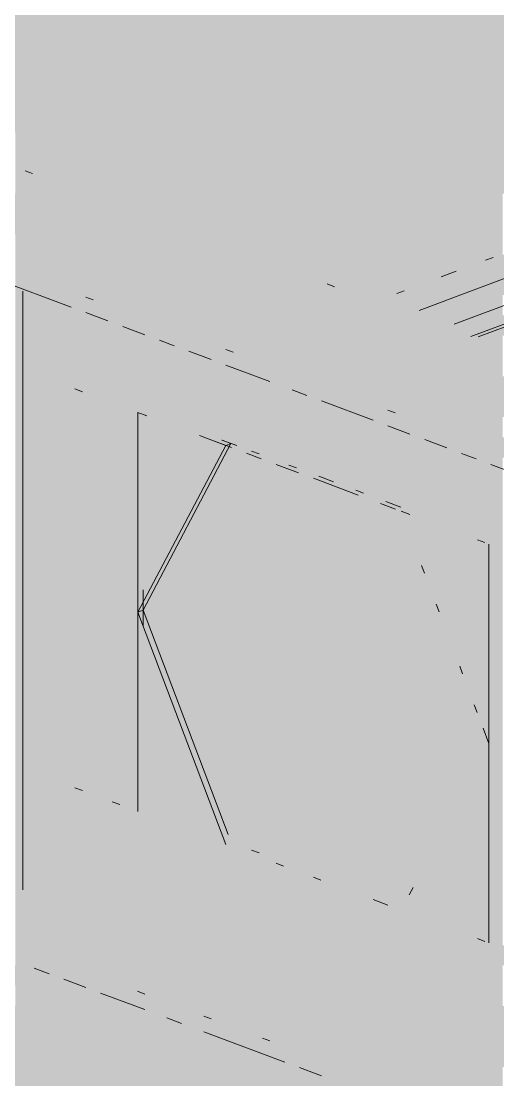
# Paper-space layout '03 3D Building and Roof' of a CAD drawing. Header units: millimetres. Extents: x 5 to 415, y 5 to 292.
# Drawn here: x 113.71 to 117.73, y 77.43 to 86.37 of the extents above; entities that cross this region are included whole.
import ezdxf

# ---------------------------------------------------------------- set-up
doc = ezdxf.new("R2010")
doc.units = ezdxf.units.MM
doc.layers.add('EXISTING', color=7, linetype='Continuous')
doc.layers.add('IMAGES', color=7, linetype='Continuous')

# ---------------------------------------------------------------- blocks, each defined once
blk = doc.blocks.new('SHEET_03')
at = {"layer": 'EXISTING', "color": 250, "lineweight": 9}
for p, q in [((117.0662, 83.9288), (124.6266, 86.761)), ((124.9242, 86.6441), (117.3638, 83.8119)), ((117.5035, 83.7074), (125.1264, 86.5629)), ((117.566, 83.7053), (125.0014, 86.4907)), ((113.8039, 85.0837), (113.7417, 85.107)), ((117.6285, 84.3522), (117.691, 84.3756)), ((117.2536, 84.2118), (117.3786, 84.2586)), ((114.1296, 83.9565), (113.4457, 84.2128)), ((113.7217, 84.0901), (113.7217, 83.4306)), ((116.3532, 84.1287), (116.291, 84.152)), ((116.8787, 84.0713), (116.9412, 84.0947)), ((114.254, 84.0411), (114.3161, 84.0178)), ((114.4405, 83.8401), (114.254, 83.91)), ((114.7514, 83.7236), (114.5649, 83.7935)), ((115.0001, 83.6305), (114.8757, 83.677)), ((115.311, 83.514), (115.1245, 83.5839)), ((115.4353, 83.5985), (115.4975, 83.5752)), ((115.8084, 83.3277), (115.4353, 83.4674)), ((113.7217, 83.4306), (113.7217, 80.0639)), ((114.1621, 83.2657), (114.225, 83.2421)), ((116.1193, 83.2112), (115.9949, 83.2578)), ((116.6789, 83.0016), (116.2437, 83.1646)), ((114.6938, 79.6997), (114.6938, 83.0665)), ((114.6938, 83.0665), (114.6938, 81.3831)), ((114.7679, 83.0387), (114.6938, 83.0665)), ((116.8033, 83.0861), (116.8654, 83.0628)), ((116.9898, 82.8851), (116.8033, 82.955)), ((115.4345, 82.789), (115.2123, 82.8723)), ((115.2944, 82.8415), (115.4832, 82.7708)), ((115.5276, 82.7874), (115.4018, 82.8346)), ((115.4049, 82.8334), (115.4789, 82.8057)), ((117.3007, 82.7686), (117.1141, 82.8385)), ((114.6938, 81.3831), (115.4345, 82.789)), ((115.4789, 82.8057), (114.7383, 81.3998)), ((115.4789, 82.8057), (115.4345, 82.789)), ((115.7163, 82.7167), (115.6534, 82.7403)), ((115.609, 82.7237), (115.7348, 82.6765)), ((117.5494, 82.6755), (117.425, 82.7221)), ((115.8606, 82.6294), (116.0493, 82.5587)), ((116.0309, 82.5989), (115.968, 82.6225)), ((117.8603, 82.559), (117.6737, 82.6289)), ((116.1752, 82.5116), (116.5526, 82.3702)), ((116.3454, 82.4811), (116.2196, 82.5282)), ((116.597, 82.3868), (116.5341, 82.4104)), ((116.7413, 82.2995), (116.8672, 82.2523)), ((116.9116, 82.269), (116.7858, 82.3161)), ((116.9899, 82.2064), (116.9158, 82.2341)), ((117.5591, 81.9931), (117.6221, 81.9696)), ((117.6565, 81.9567), (117.6565, 78.5899)), ((117.6565, 80.2733), (117.6565, 81.9567)), ((117.0886, 81.7766), (117.1133, 81.7112)), ((114.7383, 81.5715), (114.7383, 81.2967)), ((114.7383, 81.3998), (114.7383, 81.54)), ((114.6938, 81.3831), (114.7383, 81.3998)), ((114.7383, 81.2595), (114.7383, 81.3998)), ((114.7383, 81.3998), (115.4543, 79.5043)), ((117.2121, 81.4498), (117.2368, 81.3844)), ((114.6938, 81.3831), (114.6938, 79.6997)), ((115.4345, 79.4223), (114.6938, 81.3831)), ((117.4096, 80.9269), (117.4343, 80.8615)), ((117.533, 80.6001), (117.5577, 80.5347)), ((117.6071, 80.404), (117.6565, 80.2733)), ((117.6565, 78.5899), (117.6565, 80.2733)), ((113.7217, 80.0639), (113.7217, 79.0381)), ((114.225, 79.8754), (114.1621, 79.8989)), ((114.5395, 79.7575), (114.4766, 79.7811)), ((115.6534, 79.3736), (115.7163, 79.35)), ((115.9235, 79.2391), (115.8606, 79.2626)), ((116.2381, 79.1213), (116.1752, 79.1448)), ((117.0168, 79.0591), (116.9831, 78.9952)), ((116.8042, 78.9092), (116.6784, 78.9563)), ((117.6221, 78.6028), (117.5591, 78.6264)), ((113.9431, 78.3305), (113.8187, 78.3771)), ((114.254, 78.214), (114.0674, 78.2839)), ((114.6892, 78.1821), (114.7514, 78.1588)), ((114.7514, 78.0277), (114.3783, 78.1674)), ((115.0623, 77.9112), (114.9379, 77.9578)), ((115.2488, 77.9724), (115.311, 77.9491)), ((115.9328, 77.5851), (115.2488, 77.8413)), ((115.7462, 77.7861), (115.8084, 77.7628)), ((116.2437, 77.4687), (116.0571, 77.5385))]:
    blk.add_line(p, q, dxfattribs=at)
at = {"layer": 'IMAGES', "color": 7}
for points in [[(110.9178, 86.2857), (122.0564, 86.2857), (110.9178, 86.4571), (122.0564, 86.4571)], [(111.6032, 86.1143), (121.5423, 86.1143), (111.6032, 86.2857), (121.5423, 86.2857)], [(111.9459, 85.9429), (121.1995, 85.9429), (111.9459, 86.1143), (121.1995, 86.1143)], [(112.6314, 85.7714), (120.6855, 85.7714), (112.6314, 85.9429), (120.6855, 85.9429)], [(113.1455, 85.6), (120.1714, 85.6), (113.1455, 85.7714), (120.1714, 85.7714)], [(113.4882, 85.4286), (119.8286, 85.4286), (113.4882, 85.6), (119.8286, 85.6)], [(113.6596, 85.2571), (113.8309, 85.2571), (113.6596, 85.4286), (113.8309, 85.4286)], [(113.8309, 85.2571), (114.0023, 85.2571), (113.8309, 85.4286), (114.0023, 85.4286)], [(114.0023, 85.2571), (119.1432, 85.2571), (114.0023, 85.4286), (119.1432, 85.4286)], [(113.6596, 85.0857), (113.8309, 85.0857), (113.6596, 85.2571), (113.8309, 85.2571)], [(113.8309, 85.0857), (114.0023, 85.0857), (113.8309, 85.2571), (114.0023, 85.2571)], [(114.0023, 85.0857), (118.9718, 85.0857), (114.0023, 85.2571), (118.9718, 85.2571)], [(113.6596, 84.9143), (113.8309, 84.9143), (113.6596, 85.0857), (113.8309, 85.0857)], [(113.8309, 84.9143), (114.0023, 84.9143), (113.8309, 85.0857), (114.0023, 85.0857)], [(114.0023, 84.9143), (114.1737, 84.9143), (114.0023, 85.0857), (114.1737, 85.0857)], [(114.1737, 84.9143), (114.345, 84.9143), (114.1737, 85.0857), (114.345, 85.0857)], [(114.345, 84.9143), (114.6877, 84.9143), (114.345, 85.0857), (114.6877, 85.0857)], [(114.6877, 84.9143), (114.8591, 84.9143), (114.6877, 85.0857), (114.8591, 85.0857)], [(114.8591, 84.9143), (118.4577, 84.9143), (114.8591, 85.0857), (118.4577, 85.0857)], [(112.9741, 84.7429), (113.8309, 84.7429), (112.9741, 84.9143), (113.8309, 84.9143)], [(113.8309, 84.7429), (114.0023, 84.7429), (113.8309, 84.9143), (114.0023, 84.9143)], [(114.0023, 84.7429), (114.345, 84.7429), (114.0023, 84.9143), (114.345, 84.9143)], [(114.345, 84.7429), (114.5164, 84.7429), (114.345, 84.9143), (114.5164, 84.9143)], [(114.5164, 84.7429), (114.8591, 84.7429), (114.5164, 84.9143), (114.8591, 84.9143)], [(114.8591, 84.7429), (115.0305, 84.7429), (114.8591, 84.9143), (115.0305, 84.9143)], [(115.0305, 84.7429), (115.2018, 84.7429), (115.0305, 84.9143), (115.2018, 84.9143)], [(115.2018, 84.7429), (115.3732, 84.7429), (115.2018, 84.9143), (115.3732, 84.9143)], [(115.3732, 84.7429), (117.7723, 84.7429), (115.3732, 84.9143), (117.7723, 84.9143)], [(113.1455, 84.5714), (114.345, 84.5714), (113.1455, 84.7429), (114.345, 84.7429)], [(114.345, 84.5714), (114.5164, 84.5714), (114.345, 84.7429), (114.5164, 84.7429)], [(114.5164, 84.5714), (114.8591, 84.5714), (114.5164, 84.7429), (114.8591, 84.7429)], [(114.8591, 84.5714), (115.3732, 84.5714), (114.8591, 84.7429), (115.3732, 84.7429)], [(115.3732, 84.5714), (115.5446, 84.5714), (115.3732, 84.7429), (115.5446, 84.7429)], [(115.5446, 84.5714), (115.7159, 84.5714), (115.5446, 84.7429), (115.7159, 84.7429)], [(115.7159, 84.5714), (117.4296, 84.5714), (115.7159, 84.7429), (117.4296, 84.7429)], [(117.4296, 84.5714), (117.7723, 84.5714), (117.4296, 84.7429), (117.7723, 84.7429)], [(113.6596, 84.4), (114.6877, 84.4), (113.6596, 84.5714), (114.6877, 84.5714)], [(114.6877, 84.4), (114.8591, 84.4), (114.6877, 84.5714), (114.8591, 84.5714)], [(114.8591, 84.4), (115.0305, 84.4), (114.8591, 84.5714), (115.0305, 84.5714)], [(115.0305, 84.4), (115.2018, 84.4), (115.0305, 84.5714), (115.2018, 84.5714)], [(115.2018, 84.4), (115.3732, 84.4), (115.2018, 84.5714), (115.3732, 84.5714)], [(115.3732, 84.4), (115.7159, 84.4), (115.3732, 84.5714), (115.7159, 84.5714)], [(115.7159, 84.4), (116.0586, 84.4), (115.7159, 84.5714), (116.0586, 84.5714)], [(116.0586, 84.4), (116.9155, 84.4), (116.0586, 84.5714), (116.9155, 84.5714)], [(116.9155, 84.4), (117.2582, 84.4), (116.9155, 84.5714), (117.2582, 84.5714)], [(117.2582, 84.4), (117.4296, 84.4), (117.2582, 84.5714), (117.4296, 84.5714)], [(117.4296, 84.4), (117.7723, 84.4), (117.4296, 84.5714), (117.7723, 84.5714)], [(113.6596, 84.2286), (113.8309, 84.2286), (113.6596, 84.4), (113.8309, 84.4)], [(113.8309, 84.2286), (114.0023, 84.2286), (113.8309, 84.4), (114.0023, 84.4)], [(114.0023, 84.2286), (114.1737, 84.2286), (114.0023, 84.4), (114.1737, 84.4)], [(114.1737, 84.2286), (114.345, 84.2286), (114.1737, 84.4), (114.345, 84.4)], [(114.345, 84.2286), (115.2018, 84.2286), (114.345, 84.4), (115.2018, 84.4)], [(115.2018, 84.2286), (115.3732, 84.2286), (115.2018, 84.4), (115.3732, 84.4)], [(115.3732, 84.2286), (115.7159, 84.2286), (115.3732, 84.4), (115.7159, 84.4)], [(115.7159, 84.2286), (116.0586, 84.2286), (115.7159, 84.4), (116.0586, 84.4)], [(116.0586, 84.2286), (116.23, 84.2286), (116.0586, 84.4), (116.23, 84.4)], [(116.23, 84.2286), (116.4014, 84.2286), (116.23, 84.4), (116.4014, 84.4)], [(116.4014, 84.2286), (116.5727, 84.2286), (116.4014, 84.4), (116.5727, 84.4)], [(116.5727, 84.2286), (116.7441, 84.2286), (116.5727, 84.4), (116.7441, 84.4)], [(116.7441, 84.2286), (117.0868, 84.2286), (116.7441, 84.4), (117.0868, 84.4)], [(117.0868, 84.2286), (117.2582, 84.2286), (117.0868, 84.4), (117.2582, 84.4)], [(117.2582, 84.0571), (117.4296, 84.0571), (117.2582, 84.4), (117.4296, 84.4)], [(117.4296, 84.2286), (117.6009, 84.2286), (117.4296, 84.4), (117.6009, 84.4)], [(117.6009, 84.2286), (118.115, 84.2286), (117.6009, 84.4), (118.115, 84.4)], [(113.6596, 84.0571), (113.8309, 84.0571), (113.6596, 84.2286), (113.8309, 84.2286)], [(113.8309, 84.0571), (114.0023, 84.0571), (113.8309, 84.2286), (114.0023, 84.2286)], [(114.0023, 84.0571), (114.5164, 84.0571), (114.0023, 84.2286), (114.5164, 84.2286)], [(114.5164, 84.0571), (114.6877, 84.0571), (114.5164, 84.2286), (114.6877, 84.2286)], [(114.6877, 84.0571), (115.7159, 84.0571), (114.6877, 84.2286), (115.7159, 84.2286)], [(115.7159, 84.0571), (116.0586, 84.0571), (115.7159, 84.2286), (116.0586, 84.2286)], [(116.0586, 84.0571), (116.23, 84.0571), (116.0586, 84.2286), (116.23, 84.2286)], [(116.23, 84.0571), (116.5727, 84.0571), (116.23, 84.2286), (116.5727, 84.2286)], [(116.5727, 84.0571), (116.7441, 84.0571), (116.5727, 84.2286), (116.7441, 84.2286)], [(116.7441, 83.8857), (116.9155, 83.8857), (116.7441, 84.2286), (116.9155, 84.2286)], [(116.9155, 84.0571), (117.0868, 84.0571), (116.9155, 84.2286), (117.0868, 84.2286)], [(117.0868, 84.0571), (117.2582, 84.0571), (117.0868, 84.2286), (117.2582, 84.2286)], [(117.4296, 84.0571), (117.6009, 84.0571), (117.4296, 84.2286), (117.6009, 84.2286)], [(117.6009, 84.0571), (117.9436, 84.0571), (117.6009, 84.2286), (117.9436, 84.2286)], [(113.6596, 83.8857), (114.1737, 83.8857), (113.6596, 84.0571), (114.1737, 84.0571)], [(114.1737, 83.8857), (114.345, 83.8857), (114.1737, 84.0571), (114.345, 84.0571)], [(114.345, 83.8857), (114.5164, 83.8857), (114.345, 84.0571), (114.5164, 84.0571)], [(114.5164, 83.8857), (114.6877, 83.8857), (114.5164, 84.0571), (114.6877, 84.0571)], [(114.6877, 83.8857), (114.8591, 83.8857), (114.6877, 84.0571), (114.8591, 84.0571)], [(114.8591, 83.8857), (116.7441, 83.8857), (114.8591, 84.0571), (116.7441, 84.0571)], [(116.9155, 83.8857), (117.0868, 83.8857), (116.9155, 84.0571), (117.0868, 84.0571)], [(117.0868, 83.8857), (117.2582, 83.8857), (117.0868, 84.0571), (117.2582, 84.0571)], [(117.2582, 83.8857), (117.4296, 83.8857), (117.2582, 84.0571), (117.4296, 84.0571)], [(117.4296, 83.8857), (117.7723, 83.8857), (117.4296, 84.0571), (117.7723, 84.0571)], [(113.6596, 79.0857), (113.8309, 79.0857), (113.6596, 83.8857), (113.8309, 83.8857)], [(113.8309, 83.7143), (114.0023, 83.7143), (113.8309, 83.8857), (114.0023, 83.8857)], [(114.0023, 83.7143), (114.345, 83.7143), (114.0023, 83.8857), (114.345, 83.8857)], [(114.345, 83.7143), (114.6877, 83.7143), (114.345, 83.8857), (114.6877, 83.8857)], [(114.6877, 83.7143), (115.0305, 83.7143), (114.6877, 83.8857), (115.0305, 83.8857)], [(115.0305, 83.7143), (115.2018, 83.7143), (115.0305, 83.8857), (115.2018, 83.8857)], [(115.2018, 83.7143), (115.3732, 83.7143), (115.2018, 83.8857), (115.3732, 83.8857)], [(115.3732, 83.7143), (115.5446, 83.7143), (115.3732, 83.8857), (115.5446, 83.8857)], [(115.5446, 83.7143), (116.7441, 83.7143), (115.5446, 83.8857), (116.7441, 83.8857)], [(116.7441, 83.7143), (116.9155, 83.7143), (116.7441, 83.8857), (116.9155, 83.8857)], [(116.9155, 83.7143), (117.0868, 83.7143), (116.9155, 83.8857), (117.0868, 83.8857)], [(117.0868, 83.7143), (117.4296, 83.7143), (117.0868, 83.8857), (117.4296, 83.8857)], [(117.4296, 83.7143), (117.6009, 83.7143), (117.4296, 83.8857), (117.6009, 83.8857)], [(117.6009, 83.7143), (118.115, 83.7143), (117.6009, 83.8857), (118.115, 83.8857)], [(113.8309, 83.5429), (114.5164, 83.5429), (113.8309, 83.7143), (114.5164, 83.7143)], [(114.5164, 83.5429), (114.6877, 83.5429), (114.5164, 83.7143), (114.6877, 83.7143)], [(114.6877, 83.5429), (114.8591, 83.5429), (114.6877, 83.7143), (114.8591, 83.7143)], [(114.8591, 83.5429), (115.0305, 83.5429), (114.8591, 83.7143), (115.0305, 83.7143)], [(115.0305, 83.5429), (115.2018, 83.5429), (115.0305, 83.7143), (115.2018, 83.7143)], [(115.2018, 83.5429), (115.3732, 83.5429), (115.2018, 83.7143), (115.3732, 83.7143)], [(115.3732, 83.5429), (115.5446, 83.5429), (115.3732, 83.7143), (115.5446, 83.7143)], [(115.5446, 83.5429), (115.7159, 83.5429), (115.5446, 83.7143), (115.7159, 83.7143)], [(115.7159, 83.5429), (115.8873, 83.5429), (115.7159, 83.7143), (115.8873, 83.7143)], [(115.8873, 83.5429), (117.0868, 83.5429), (115.8873, 83.7143), (117.0868, 83.7143)], [(117.0868, 83.5429), (117.2582, 83.5429), (117.0868, 83.7143), (117.2582, 83.7143)], [(117.2582, 83.5429), (117.4296, 83.5429), (117.2582, 83.7143), (117.4296, 83.7143)], [(117.4296, 83.5429), (117.6009, 83.5429), (117.4296, 83.7143), (117.6009, 83.7143)], [(117.6009, 83.5429), (117.7723, 83.5429), (117.6009, 83.7143), (117.7723, 83.7143)], [(113.8309, 83.3714), (114.0023, 83.3714), (113.8309, 83.5429), (114.0023, 83.5429)], [(114.0023, 83.3714), (114.5164, 83.3714), (114.0023, 83.5429), (114.5164, 83.5429)], [(114.5164, 83.3714), (114.8591, 83.3714), (114.5164, 83.5429), (114.8591, 83.5429)], [(114.8591, 83.3714), (115.2018, 83.3714), (114.8591, 83.5429), (115.2018, 83.5429)], [(115.2018, 83.3714), (115.5446, 83.3714), (115.2018, 83.5429), (115.5446, 83.5429)], [(115.5446, 83.3714), (115.7159, 83.3714), (115.5446, 83.5429), (115.7159, 83.5429)], [(115.7159, 83.3714), (115.8873, 83.3714), (115.7159, 83.5429), (115.8873, 83.5429)], [(115.8873, 83.3714), (116.0586, 83.3714), (115.8873, 83.5429), (116.0586, 83.5429)], [(116.0586, 83.3714), (116.23, 83.3714), (116.0586, 83.5429), (116.23, 83.5429)], [(116.23, 83.2), (116.4014, 83.2), (116.23, 83.5429), (116.4014, 83.5429)], [(116.4014, 83.3714), (116.5727, 83.3714), (116.4014, 83.5429), (116.5727, 83.5429)], [(116.5727, 83.3714), (117.4296, 83.3714), (116.5727, 83.5429), (117.4296, 83.5429)], [(117.4296, 83.3714), (117.6009, 83.3714), (117.4296, 83.5429), (117.6009, 83.5429)], [(117.6009, 83.3714), (117.7723, 83.3714), (117.6009, 83.5429), (117.7723, 83.5429)], [(113.8309, 83.2), (114.0023, 83.2), (113.8309, 83.3714), (114.0023, 83.3714)], [(114.0023, 83.2), (114.1737, 83.2), (114.0023, 83.3714), (114.1737, 83.3714)], [(114.1737, 83.2), (114.345, 83.2), (114.1737, 83.3714), (114.345, 83.3714)], [(114.345, 83.2), (114.5164, 83.2), (114.345, 83.3714), (114.5164, 83.3714)], [(114.5164, 83.2), (114.6877, 83.2), (114.5164, 83.3714), (114.6877, 83.3714)], [(114.6877, 83.2), (115.2018, 83.2), (114.6877, 83.3714), (115.2018, 83.3714)], [(115.2018, 83.2), (115.3732, 83.2), (115.2018, 83.3714), (115.3732, 83.3714)], [(115.3732, 83.2), (115.5446, 83.2), (115.3732, 83.3714), (115.5446, 83.3714)], [(115.5446, 83.2), (115.7159, 83.2), (115.5446, 83.3714), (115.7159, 83.3714)], [(115.7159, 83.2), (115.8873, 83.2), (115.7159, 83.3714), (115.8873, 83.3714)], [(115.8873, 83.2), (116.0586, 83.2), (115.8873, 83.3714), (116.0586, 83.3714)], [(116.0586, 83.0286), (116.23, 83.0286), (116.0586, 83.3714), (116.23, 83.3714)], [(116.4014, 83.2), (116.5727, 83.2), (116.4014, 83.3714), (116.5727, 83.3714)], [(116.5727, 83.2), (116.7441, 83.2), (116.5727, 83.3714), (116.7441, 83.3714)], [(116.7441, 83.2), (116.9155, 83.2), (116.7441, 83.3714), (116.9155, 83.3714)], [(116.9155, 83.2), (117.0868, 83.2), (116.9155, 83.3714), (117.0868, 83.3714)], [(117.0868, 83.2), (117.9436, 83.2), (117.0868, 83.3714), (117.9436, 83.3714)], [(113.8309, 83.0286), (114.0023, 83.0286), (113.8309, 83.2), (114.0023, 83.2)], [(114.0023, 83.0286), (114.1737, 83.0286), (114.0023, 83.2), (114.1737, 83.2)], [(114.1737, 83.0286), (114.6877, 83.0286), (114.1737, 83.2), (114.6877, 83.2)], [(114.6877, 83.0286), (114.8591, 83.0286), (114.6877, 83.2), (114.8591, 83.2)], [(114.8591, 82.8571), (115.0305, 82.8571), (114.8591, 83.2), (115.0305, 83.2)], [(115.0305, 83.0286), (115.2018, 83.0286), (115.0305, 83.2), (115.2018, 83.2)], [(115.2018, 83.0286), (115.3732, 83.0286), (115.2018, 83.2), (115.3732, 83.2)], [(115.3732, 83.0286), (115.7159, 83.0286), (115.3732, 83.2), (115.7159, 83.2)], [(115.7159, 83.0286), (115.8873, 83.0286), (115.7159, 83.2), (115.8873, 83.2)], [(115.8873, 83.0286), (116.0586, 83.0286), (115.8873, 83.2), (116.0586, 83.2)], [(116.23, 83.0286), (116.4014, 83.0286), (116.23, 83.2), (116.4014, 83.2)], [(116.4014, 83.0286), (116.5727, 83.0286), (116.4014, 83.2), (116.5727, 83.2)], [(116.5727, 83.0286), (116.7441, 83.0286), (116.5727, 83.2), (116.7441, 83.2)], [(116.7441, 83.0286), (116.9155, 83.0286), (116.7441, 83.2), (116.9155, 83.2)], [(116.9155, 83.0286), (117.0868, 83.0286), (116.9155, 83.2), (117.0868, 83.2)], [(117.0868, 83.0286), (117.6009, 83.0286), (117.0868, 83.2), (117.6009, 83.2)], [(117.6009, 83.0286), (118.2864, 83.0286), (117.6009, 83.2), (118.2864, 83.2)], [(113.8309, 82.8571), (114.1737, 82.8571), (113.8309, 83.0286), (114.1737, 83.0286)], [(114.1737, 82.8571), (114.345, 82.8571), (114.1737, 83.0286), (114.345, 83.0286)], [(114.345, 82.8571), (114.5164, 82.8571), (114.345, 83.0286), (114.5164, 83.0286)], [(114.5164, 82.8571), (114.6877, 82.8571), (114.5164, 83.0286), (114.6877, 83.0286)], [(114.6877, 82.8571), (114.8591, 82.8571), (114.6877, 83.0286), (114.8591, 83.0286)], [(115.0305, 82.8571), (115.2018, 82.8571), (115.0305, 83.0286), (115.2018, 83.0286)], [(115.2018, 82.8571), (115.3732, 82.8571), (115.2018, 83.0286), (115.3732, 83.0286)], [(115.3732, 82.8571), (115.5446, 82.8571), (115.3732, 83.0286), (115.5446, 83.0286)], [(115.5446, 82.8571), (116.0586, 82.8571), (115.5446, 83.0286), (116.0586, 83.0286)], [(116.0586, 82.8571), (116.23, 82.8571), (116.0586, 83.0286), (116.23, 83.0286)], [(116.23, 82.8571), (116.4014, 82.8571), (116.23, 83.0286), (116.4014, 83.0286)], [(116.4014, 82.8571), (116.5727, 82.8571), (116.4014, 83.0286), (116.5727, 83.0286)], [(116.5727, 82.8571), (117.0868, 82.8571), (116.5727, 83.0286), (117.0868, 83.0286)], [(117.0868, 82.8571), (117.2582, 82.8571), (117.0868, 83.0286), (117.2582, 83.0286)], [(117.2582, 82.8571), (117.6009, 82.8571), (117.2582, 83.0286), (117.6009, 83.0286)], [(117.6009, 82.8571), (117.7723, 82.8571), (117.6009, 83.0286), (117.7723, 83.0286)], [(113.8309, 80.2857), (114.0023, 80.2857), (113.8309, 82.8571), (114.0023, 82.8571)], [(114.0023, 80.2857), (114.345, 80.2857), (114.0023, 82.8571), (114.345, 82.8571)], [(114.345, 79.9429), (114.5164, 79.9429), (114.345, 82.8571), (114.5164, 82.8571)], [(114.5164, 82.6857), (114.8591, 82.6857), (114.5164, 82.8571), (114.8591, 82.8571)], [(114.8591, 82.6857), (115.0305, 82.6857), (114.8591, 82.8571), (115.0305, 82.8571)], [(115.0305, 82.6857), (115.2018, 82.6857), (115.0305, 82.8571), (115.2018, 82.8571)], [(115.2018, 82.6857), (115.3732, 82.6857), (115.2018, 82.8571), (115.3732, 82.8571)], [(115.3732, 82.6857), (115.5446, 82.6857), (115.3732, 82.8571), (115.5446, 82.8571)], [(115.5446, 82.6857), (115.7159, 82.6857), (115.5446, 82.8571), (115.7159, 82.8571)], [(115.7159, 82.6857), (115.8873, 82.6857), (115.7159, 82.8571), (115.8873, 82.8571)], [(115.8873, 82.6857), (116.0586, 82.6857), (115.8873, 82.8571), (116.0586, 82.8571)], [(116.0586, 82.6857), (116.5727, 82.6857), (116.0586, 82.8571), (116.5727, 82.8571)], [(116.5727, 82.6857), (116.7441, 82.6857), (116.5727, 82.8571), (116.7441, 82.8571)], [(116.7441, 82.6857), (116.9155, 82.6857), (116.7441, 82.8571), (116.9155, 82.8571)], [(116.9155, 82.6857), (117.0868, 82.6857), (116.9155, 82.8571), (117.0868, 82.8571)], [(117.0868, 82.6857), (117.6009, 82.6857), (117.0868, 82.8571), (117.6009, 82.8571)], [(117.6009, 82.6857), (117.9436, 82.6857), (117.6009, 82.8571), (117.9436, 82.8571)], [(114.5164, 82), (114.6877, 82), (114.5164, 82.6857), (114.6877, 82.6857)], [(114.6877, 82), (114.8591, 82), (114.6877, 82.6857), (114.8591, 82.6857)], [(114.8591, 82.5143), (115.2018, 82.5143), (114.8591, 82.6857), (115.2018, 82.6857)], [(115.2018, 82.5143), (115.3732, 82.5143), (115.2018, 82.6857), (115.3732, 82.6857)], [(115.3732, 82.5143), (115.5446, 82.5143), (115.3732, 82.6857), (115.5446, 82.6857)], [(115.5446, 82.5143), (115.7159, 82.5143), (115.5446, 82.6857), (115.7159, 82.6857)], [(115.7159, 82.5143), (116.0586, 82.5143), (115.7159, 82.6857), (116.0586, 82.6857)], [(116.0586, 82.5143), (116.23, 82.5143), (116.0586, 82.6857), (116.23, 82.6857)], [(116.23, 82.5143), (116.4014, 82.5143), (116.23, 82.6857), (116.4014, 82.6857)], [(116.4014, 82.5143), (116.9155, 82.5143), (116.4014, 82.6857), (116.9155, 82.6857)], [(116.9155, 82.5143), (117.0868, 82.5143), (116.9155, 82.6857), (117.0868, 82.6857)], [(117.0868, 82.5143), (117.2582, 82.5143), (117.0868, 82.6857), (117.2582, 82.6857)], [(117.2582, 82.5143), (117.4296, 82.5143), (117.2582, 82.6857), (117.4296, 82.6857)], [(117.4296, 82.5143), (117.6009, 82.5143), (117.4296, 82.6857), (117.6009, 82.6857)], [(117.6009, 82.5143), (117.7723, 82.5143), (117.6009, 82.6857), (117.7723, 82.6857)], [(114.8591, 82), (115.0305, 82), (114.8591, 82.5143), (115.0305, 82.5143)], [(115.0305, 82.3429), (115.2018, 82.3429), (115.0305, 82.5143), (115.2018, 82.5143)], [(115.2018, 82.3429), (115.3732, 82.3429), (115.2018, 82.5143), (115.3732, 82.5143)], [(115.3732, 82.3429), (115.5446, 82.3429), (115.3732, 82.5143), (115.5446, 82.5143)], [(115.5446, 82.3429), (115.7159, 82.3429), (115.5446, 82.5143), (115.7159, 82.5143)], [(115.7159, 82.3429), (115.8873, 82.3429), (115.7159, 82.5143), (115.8873, 82.5143)], [(115.8873, 82.3429), (116.0586, 82.3429), (115.8873, 82.5143), (116.0586, 82.5143)], [(116.0586, 82.3429), (116.4014, 82.3429), (116.0586, 82.5143), (116.4014, 82.5143)], [(116.4014, 82.3429), (116.5727, 82.3429), (116.4014, 82.5143), (116.5727, 82.5143)], [(116.5727, 82.3429), (116.7441, 82.3429), (116.5727, 82.5143), (116.7441, 82.5143)], [(116.7441, 82.3429), (116.9155, 82.3429), (116.7441, 82.5143), (116.9155, 82.5143)], [(116.9155, 82.3429), (117.4296, 82.3429), (116.9155, 82.5143), (117.4296, 82.5143)], [(117.4296, 82.3429), (117.6009, 82.3429), (117.4296, 82.5143), (117.6009, 82.5143)], [(117.6009, 82.3429), (117.7723, 82.3429), (117.6009, 82.5143), (117.7723, 82.5143)], [(115.0305, 82.1714), (115.2018, 82.1714), (115.0305, 82.3429), (115.2018, 82.3429)], [(115.2018, 82.1714), (115.3732, 82.1714), (115.2018, 82.3429), (115.3732, 82.3429)], [(115.3732, 82.1714), (115.5446, 82.1714), (115.3732, 82.3429), (115.5446, 82.3429)], [(115.5446, 82.1714), (115.8873, 82.1714), (115.5446, 82.3429), (115.8873, 82.3429)], [(115.8873, 82.1714), (116.0586, 82.1714), (115.8873, 82.3429), (116.0586, 82.3429)], [(116.0586, 82.1714), (116.4014, 82.1714), (116.0586, 82.3429), (116.4014, 82.3429)], [(116.4014, 82.1714), (116.5727, 82.1714), (116.4014, 82.3429), (116.5727, 82.3429)], [(116.5727, 82.1714), (116.7441, 82.1714), (116.5727, 82.3429), (116.7441, 82.3429)], [(116.7441, 82.1714), (116.9155, 82.1714), (116.7441, 82.3429), (116.9155, 82.3429)], [(116.9155, 82.1714), (117.0868, 82.1714), (116.9155, 82.3429), (117.0868, 82.3429)], [(117.0868, 82.1714), (117.2582, 82.1714), (117.0868, 82.3429), (117.2582, 82.3429)], [(117.2582, 82.1714), (117.4296, 82.1714), (117.2582, 82.3429), (117.4296, 82.3429)], [(117.4296, 82.1714), (117.7723, 82.1714), (117.4296, 82.3429), (117.7723, 82.3429)], [(115.0305, 82), (115.2018, 82), (115.0305, 82.1714), (115.2018, 82.1714)], [(115.2018, 82), (115.3732, 82), (115.2018, 82.1714), (115.3732, 82.1714)], [(115.3732, 82), (115.5446, 82), (115.3732, 82.1714), (115.5446, 82.1714)], [(115.5446, 82), (116.4014, 82), (115.5446, 82.1714), (116.4014, 82.1714)], [(116.4014, 82), (116.5727, 82), (116.4014, 82.1714), (116.5727, 82.1714)], [(116.5727, 82), (116.7441, 82), (116.5727, 82.1714), (116.7441, 82.1714)], [(116.7441, 82), (116.9155, 82), (116.7441, 82.1714), (116.9155, 82.1714)], [(116.9155, 81.8286), (117.0868, 81.8286), (116.9155, 82.1714), (117.0868, 82.1714)], [(117.0868, 82), (117.2582, 82), (117.0868, 82.1714), (117.2582, 82.1714)], [(117.2582, 81.8286), (117.4296, 81.8286), (117.2582, 82.1714), (117.4296, 82.1714)], [(117.4296, 82), (117.6009, 82), (117.4296, 82.1714), (117.6009, 82.1714)], [(117.6009, 82), (117.7723, 82), (117.6009, 82.1714), (117.7723, 82.1714)], [(114.5164, 81.8286), (114.8591, 81.8286), (114.5164, 82), (114.8591, 82)], [(114.8591, 81.8286), (115.0305, 81.8286), (114.8591, 82), (115.0305, 82)], [(115.0305, 81.8286), (115.2018, 81.8286), (115.0305, 82), (115.2018, 82)], [(115.2018, 81.6571), (115.3732, 81.6571), (115.2018, 82), (115.3732, 82)], [(115.3732, 81.6571), (116.7441, 81.6571), (115.3732, 82), (116.7441, 82)], [(116.7441, 81.8286), (116.9155, 81.8286), (116.7441, 82), (116.9155, 82)], [(117.0868, 81.8286), (117.2582, 81.8286), (117.0868, 82), (117.2582, 82)], [(117.4296, 81.8286), (117.6009, 81.8286), (117.4296, 82), (117.6009, 82)], [(117.6009, 78.5714), (117.7723, 78.5714), (117.6009, 82), (117.7723, 82)], [(114.5164, 81.4857), (114.6877, 81.4857), (114.5164, 81.8286), (114.6877, 81.8286)], [(114.6877, 81.6571), (114.8591, 81.6571), (114.6877, 81.8286), (114.8591, 81.8286)], [(114.8591, 81.6571), (115.0305, 81.6571), (114.8591, 81.8286), (115.0305, 81.8286)], [(115.0305, 81.6571), (115.2018, 81.6571), (115.0305, 81.8286), (115.2018, 81.8286)], [(116.7441, 81.6571), (116.9155, 81.6571), (116.7441, 81.8286), (116.9155, 81.8286)], [(116.9155, 81.6571), (117.2582, 81.6571), (116.9155, 81.8286), (117.2582, 81.8286)], [(117.2582, 81.4857), (117.4296, 81.4857), (117.2582, 81.8286), (117.4296, 81.8286)], [(117.4296, 81.3143), (117.6009, 81.3143), (117.4296, 81.8286), (117.6009, 81.8286)], [(114.6877, 81.4857), (115.0305, 81.4857), (114.6877, 81.6571), (115.0305, 81.6571)], [(115.0305, 81.4857), (115.2018, 81.4857), (115.0305, 81.6571), (115.2018, 81.6571)], [(115.2018, 81.4857), (115.3732, 81.4857), (115.2018, 81.6571), (115.3732, 81.6571)], [(115.3732, 81.4857), (116.9155, 81.4857), (115.3732, 81.6571), (116.9155, 81.6571)], [(116.9155, 81.4857), (117.0868, 81.4857), (116.9155, 81.6571), (117.0868, 81.6571)], [(117.0868, 81.4857), (117.2582, 81.4857), (117.0868, 81.6571), (117.2582, 81.6571)], [(114.5164, 80.9714), (114.6877, 80.9714), (114.5164, 81.4857), (114.6877, 81.4857)], [(114.6877, 81.1429), (114.8591, 81.1429), (114.6877, 81.4857), (114.8591, 81.4857)], [(114.8591, 81.1429), (115.0305, 81.1429), (114.8591, 81.4857), (115.0305, 81.4857)], [(115.0305, 81.1429), (115.2018, 81.1429), (115.0305, 81.4857), (115.2018, 81.4857)], [(115.2018, 81.1429), (116.9155, 81.1429), (115.2018, 81.4857), (116.9155, 81.4857)], [(116.9155, 81.3143), (117.0868, 81.3143), (116.9155, 81.4857), (117.0868, 81.4857)], [(117.0868, 81.1429), (117.2582, 81.1429), (117.0868, 81.4857), (117.2582, 81.4857)], [(117.2582, 81.3143), (117.4296, 81.3143), (117.2582, 81.4857), (117.4296, 81.4857)], [(116.9155, 81.1429), (117.0868, 81.1429), (116.9155, 81.3143), (117.0868, 81.3143)], [(117.2582, 81.1429), (117.6009, 81.1429), (117.2582, 81.3143), (117.6009, 81.3143)], [(114.6877, 80.9714), (114.8591, 80.9714), (114.6877, 81.1429), (114.8591, 81.1429)], [(114.8591, 80.9714), (115.0305, 80.9714), (114.8591, 81.1429), (115.0305, 81.1429)], [(115.0305, 80.9714), (115.2018, 80.9714), (115.0305, 81.1429), (115.2018, 81.1429)], [(115.2018, 80.9714), (117.2582, 80.9714), (115.2018, 81.1429), (117.2582, 81.1429)], [(117.2582, 80.9714), (117.4296, 80.9714), (117.2582, 81.1429), (117.4296, 81.1429)], [(117.4296, 80.9714), (117.6009, 80.9714), (117.4296, 81.1429), (117.6009, 81.1429)], [(114.5164, 80.8), (114.6877, 80.8), (114.5164, 80.9714), (114.6877, 80.9714)], [(114.6877, 80.8), (114.8591, 80.8), (114.6877, 80.9714), (114.8591, 80.9714)], [(114.8591, 80.8), (115.0305, 80.8), (114.8591, 80.9714), (115.0305, 80.9714)], [(115.0305, 80.8), (115.2018, 80.8), (115.0305, 80.9714), (115.2018, 80.9714)], [(115.2018, 80.4571), (115.3732, 80.4571), (115.2018, 80.9714), (115.3732, 80.9714)], [(115.3732, 80.6286), (117.0868, 80.6286), (115.3732, 80.9714), (117.0868, 80.9714)], [(117.0868, 80.6286), (117.2582, 80.6286), (117.0868, 80.9714), (117.2582, 80.9714)], [(117.2582, 80.8), (117.6009, 80.8), (117.2582, 80.9714), (117.6009, 80.9714)], [(114.5164, 80.6286), (114.8591, 80.6286), (114.5164, 80.8), (114.8591, 80.8)], [(114.8591, 80.6286), (115.2018, 80.6286), (114.8591, 80.8), (115.2018, 80.8)], [(117.2582, 80.6286), (117.4296, 80.6286), (117.2582, 80.8), (117.4296, 80.8)], [(117.4296, 80.6286), (117.6009, 80.6286), (117.4296, 80.8), (117.6009, 80.8)], [(114.5164, 80.4571), (115.0305, 80.4571), (114.5164, 80.6286), (115.0305, 80.6286)], [(115.0305, 80.2857), (115.2018, 80.2857), (115.0305, 80.6286), (115.2018, 80.6286)], [(115.3732, 80.4571), (117.2582, 80.4571), (115.3732, 80.6286), (117.2582, 80.6286)], [(117.2582, 80.4571), (117.4296, 80.4571), (117.2582, 80.6286), (117.4296, 80.6286)], [(117.4296, 80.4571), (117.6009, 80.4571), (117.4296, 80.6286), (117.6009, 80.6286)], [(114.5164, 79.9429), (114.6877, 79.9429), (114.5164, 80.4571), (114.6877, 80.4571)], [(114.6877, 79.9429), (114.8591, 79.9429), (114.6877, 80.4571), (114.8591, 80.4571)], [(114.8591, 79.9429), (115.0305, 79.9429), (114.8591, 80.4571), (115.0305, 80.4571)], [(115.2018, 80.2857), (115.3732, 80.2857), (115.2018, 80.4571), (115.3732, 80.4571)], [(115.3732, 80.1143), (115.5446, 80.1143), (115.3732, 80.4571), (115.5446, 80.4571)], [(115.5446, 80.1143), (117.4296, 80.1143), (115.5446, 80.4571), (117.4296, 80.4571)], [(117.4296, 80.2857), (117.6009, 80.2857), (117.4296, 80.4571), (117.6009, 80.4571)], [(113.8309, 80.1143), (114.1737, 80.1143), (113.8309, 80.2857), (114.1737, 80.2857)], [(114.1737, 80.1143), (114.345, 80.1143), (114.1737, 80.2857), (114.345, 80.2857)], [(115.0305, 80.1143), (115.3732, 80.1143), (115.0305, 80.2857), (115.3732, 80.2857)], [(117.4296, 80.1143), (117.6009, 80.1143), (117.4296, 80.2857), (117.6009, 80.2857)], [(113.8309, 79.9429), (114.0023, 79.9429), (113.8309, 80.1143), (114.0023, 80.1143)], [(114.0023, 79.9429), (114.1737, 79.9429), (114.0023, 80.1143), (114.1737, 80.1143)], [(114.1737, 79.9429), (114.345, 79.9429), (114.1737, 80.1143), (114.345, 80.1143)], [(115.0305, 79.9429), (115.2018, 79.9429), (115.0305, 80.1143), (115.2018, 80.1143)], [(115.2018, 79.9429), (115.3732, 79.9429), (115.2018, 80.1143), (115.3732, 80.1143)], [(115.3732, 79.7714), (115.5446, 79.7714), (115.3732, 80.1143), (115.5446, 80.1143)], [(115.5446, 79.7714), (115.7159, 79.7714), (115.5446, 80.1143), (115.7159, 80.1143)], [(115.7159, 79.6), (117.2582, 79.6), (115.7159, 80.1143), (117.2582, 80.1143)], [(117.2582, 79.9429), (117.4296, 79.9429), (117.2582, 80.1143), (117.4296, 80.1143)], [(117.4296, 79.9429), (117.6009, 79.9429), (117.4296, 80.1143), (117.6009, 80.1143)], [(113.8309, 79.7714), (114.0023, 79.7714), (113.8309, 79.9429), (114.0023, 79.9429)], [(114.0023, 79.7714), (114.345, 79.7714), (114.0023, 79.9429), (114.345, 79.9429)], [(114.345, 79.7714), (114.8591, 79.7714), (114.345, 79.9429), (114.8591, 79.9429)], [(114.8591, 79.7714), (115.2018, 79.7714), (114.8591, 79.9429), (115.2018, 79.9429)], [(115.2018, 79.7714), (115.3732, 79.7714), (115.2018, 79.9429), (115.3732, 79.9429)], [(117.2582, 79.6), (117.4296, 79.6), (117.2582, 79.9429), (117.4296, 79.9429)], [(117.4296, 79.7714), (117.6009, 79.7714), (117.4296, 79.9429), (117.6009, 79.9429)], [(113.8309, 78.9143), (114.0023, 78.9143), (113.8309, 79.7714), (114.0023, 79.7714)], [(114.0023, 79.6), (114.1737, 79.6), (114.0023, 79.7714), (114.1737, 79.7714)], [(114.1737, 79.6), (114.345, 79.6), (114.1737, 79.7714), (114.345, 79.7714)], [(114.345, 79.6), (114.5164, 79.6), (114.345, 79.7714), (114.5164, 79.7714)], [(114.5164, 79.6), (114.6877, 79.6), (114.5164, 79.7714), (114.6877, 79.7714)], [(114.6877, 79.6), (114.8591, 79.6), (114.6877, 79.7714), (114.8591, 79.7714)], [(114.8591, 79.6), (115.0305, 79.6), (114.8591, 79.7714), (115.0305, 79.7714)], [(115.0305, 79.6), (115.2018, 79.6), (115.0305, 79.7714), (115.2018, 79.7714)], [(115.2018, 79.6), (115.3732, 79.6), (115.2018, 79.7714), (115.3732, 79.7714)], [(115.3732, 79.6), (115.5446, 79.6), (115.3732, 79.7714), (115.5446, 79.7714)], [(115.5446, 79.6), (115.7159, 79.6), (115.5446, 79.7714), (115.7159, 79.7714)], [(117.4296, 79.6), (117.6009, 79.6), (117.4296, 79.7714), (117.6009, 79.7714)], [(114.0023, 79.4286), (114.1737, 79.4286), (114.0023, 79.6), (114.1737, 79.6)], [(114.1737, 79.4286), (114.5164, 79.4286), (114.1737, 79.6), (114.5164, 79.6)], [(114.5164, 79.4286), (114.6877, 79.4286), (114.5164, 79.6), (114.6877, 79.6)], [(114.6877, 79.4286), (114.8591, 79.4286), (114.6877, 79.6), (114.8591, 79.6)], [(114.8591, 79.4286), (115.0305, 79.4286), (114.8591, 79.6), (115.0305, 79.6)], [(115.0305, 79.4286), (115.2018, 79.4286), (115.0305, 79.6), (115.2018, 79.6)], [(115.2018, 79.4286), (115.3732, 79.4286), (115.2018, 79.6), (115.3732, 79.6)], [(115.3732, 79.4286), (115.5446, 79.4286), (115.3732, 79.6), (115.5446, 79.6)], [(115.5446, 79.4286), (115.7159, 79.4286), (115.5446, 79.6), (115.7159, 79.6)], [(115.7159, 79.4286), (115.8873, 79.4286), (115.7159, 79.6), (115.8873, 79.6)], [(115.8873, 79.4286), (117.0868, 79.4286), (115.8873, 79.6), (117.0868, 79.6)], [(117.0868, 79.4286), (117.2582, 79.4286), (117.0868, 79.6), (117.2582, 79.6)], [(117.2582, 79.4286), (117.4296, 79.4286), (117.2582, 79.6), (117.4296, 79.6)], [(117.4296, 78.9143), (117.6009, 78.9143), (117.4296, 79.6), (117.6009, 79.6)], [(114.0023, 79.2571), (114.6877, 79.2571), (114.0023, 79.4286), (114.6877, 79.4286)], [(114.6877, 79.2571), (114.8591, 79.2571), (114.6877, 79.4286), (114.8591, 79.4286)], [(114.8591, 79.2571), (115.0305, 79.2571), (114.8591, 79.4286), (115.0305, 79.4286)], [(115.0305, 79.2571), (115.3732, 79.2571), (115.0305, 79.4286), (115.3732, 79.4286)], [(115.3732, 79.2571), (115.7159, 79.2571), (115.3732, 79.4286), (115.7159, 79.4286)], [(115.7159, 79.2571), (115.8873, 79.2571), (115.7159, 79.4286), (115.8873, 79.4286)], [(115.8873, 79.2571), (116.4014, 79.2571), (115.8873, 79.4286), (116.4014, 79.4286)], [(116.4014, 79.2571), (116.9155, 79.2571), (116.4014, 79.4286), (116.9155, 79.4286)], [(116.9155, 79.2571), (117.0868, 79.2571), (116.9155, 79.4286), (117.0868, 79.4286)], [(117.0868, 79.2571), (117.2582, 79.2571), (117.0868, 79.4286), (117.2582, 79.4286)], [(117.2582, 79.2571), (117.4296, 79.2571), (117.2582, 79.4286), (117.4296, 79.4286)], [(114.0023, 79.0857), (115.0305, 79.0857), (114.0023, 79.2571), (115.0305, 79.2571)], [(115.0305, 79.0857), (115.3732, 79.0857), (115.0305, 79.2571), (115.3732, 79.2571)], [(115.3732, 79.0857), (115.5446, 79.0857), (115.3732, 79.2571), (115.5446, 79.2571)], [(115.5446, 79.0857), (115.7159, 79.0857), (115.5446, 79.2571), (115.7159, 79.2571)], [(115.7159, 79.0857), (116.0586, 79.0857), (115.7159, 79.2571), (116.0586, 79.2571)], [(116.0586, 79.0857), (116.4014, 79.0857), (116.0586, 79.2571), (116.4014, 79.2571)], [(116.4014, 79.0857), (116.5727, 79.0857), (116.4014, 79.2571), (116.5727, 79.2571)], [(116.5727, 79.0857), (116.7441, 79.0857), (116.5727, 79.2571), (116.7441, 79.2571)], [(116.7441, 79.0857), (116.9155, 79.0857), (116.7441, 79.2571), (116.9155, 79.2571)], [(116.9155, 79.0857), (117.0868, 79.0857), (116.9155, 79.2571), (117.0868, 79.2571)], [(117.0868, 79.0857), (117.2582, 79.0857), (117.0868, 79.2571), (117.2582, 79.2571)], [(117.2582, 78.9143), (117.4296, 78.9143), (117.2582, 79.2571), (117.4296, 79.2571)], [(113.6596, 78.9143), (113.8309, 78.9143), (113.6596, 79.0857), (113.8309, 79.0857)], [(114.0023, 78.9143), (115.5446, 78.9143), (114.0023, 79.0857), (115.5446, 79.0857)], [(115.5446, 78.9143), (115.7159, 78.9143), (115.5446, 79.0857), (115.7159, 79.0857)], [(115.7159, 78.9143), (115.8873, 78.9143), (115.7159, 79.0857), (115.8873, 79.0857)], [(115.8873, 78.9143), (116.0586, 78.9143), (115.8873, 79.0857), (116.0586, 79.0857)], [(116.0586, 78.9143), (116.23, 78.9143), (116.0586, 79.0857), (116.23, 79.0857)], [(116.23, 78.9143), (116.4014, 78.9143), (116.23, 79.0857), (116.4014, 79.0857)], [(116.4014, 78.9143), (116.5727, 78.9143), (116.4014, 79.0857), (116.5727, 79.0857)], [(116.5727, 78.9143), (116.7441, 78.9143), (116.5727, 79.0857), (116.7441, 79.0857)], [(116.7441, 78.9143), (116.9155, 78.9143), (116.7441, 79.0857), (116.9155, 79.0857)], [(116.9155, 78.9143), (117.0868, 78.9143), (116.9155, 79.0857), (117.0868, 79.0857)], [(117.0868, 78.9143), (117.2582, 78.9143), (117.0868, 79.0857), (117.2582, 79.0857)], [(113.6596, 78.7429), (113.8309, 78.7429), (113.6596, 78.9143), (113.8309, 78.9143)], [(113.8309, 78.7429), (114.0023, 78.7429), (113.8309, 78.9143), (114.0023, 78.9143)], [(114.0023, 78.7429), (114.1737, 78.7429), (114.0023, 78.9143), (114.1737, 78.9143)], [(114.1737, 78.7429), (114.345, 78.7429), (114.1737, 78.9143), (114.345, 78.9143)], [(114.345, 78.7429), (115.8873, 78.7429), (114.345, 78.9143), (115.8873, 78.9143)], [(115.8873, 78.7429), (116.23, 78.7429), (115.8873, 78.9143), (116.23, 78.9143)], [(116.23, 78.7429), (116.4014, 78.7429), (116.23, 78.9143), (116.4014, 78.9143)], [(116.4014, 78.7429), (116.7441, 78.7429), (116.4014, 78.9143), (116.7441, 78.9143)], [(116.7441, 78.7429), (116.9155, 78.7429), (116.7441, 78.9143), (116.9155, 78.9143)], [(116.9155, 78.7429), (117.0868, 78.7429), (116.9155, 78.9143), (117.0868, 78.9143)], [(117.0868, 78.7429), (117.2582, 78.7429), (117.0868, 78.9143), (117.2582, 78.9143)], [(117.2582, 78.7429), (117.4296, 78.7429), (117.2582, 78.9143), (117.4296, 78.9143)], [(117.4296, 78.7429), (117.6009, 78.7429), (117.4296, 78.9143), (117.6009, 78.9143)], [(113.6596, 78.5714), (113.8309, 78.5714), (113.6596, 78.7429), (113.8309, 78.7429)], [(113.8309, 78.5714), (114.5164, 78.5714), (113.8309, 78.7429), (114.5164, 78.7429)], [(114.5164, 78.4), (114.6877, 78.4), (114.5164, 78.7429), (114.6877, 78.7429)], [(114.6877, 78.5714), (116.4014, 78.5714), (114.6877, 78.7429), (116.4014, 78.7429)], [(116.4014, 78.5714), (116.9155, 78.5714), (116.4014, 78.7429), (116.9155, 78.7429)], [(116.9155, 78.5714), (117.0868, 78.5714), (116.9155, 78.7429), (117.0868, 78.7429)], [(117.0868, 78.5714), (117.2582, 78.5714), (117.0868, 78.7429), (117.2582, 78.7429)], [(117.2582, 78.5714), (117.4296, 78.5714), (117.2582, 78.7429), (117.4296, 78.7429)], [(117.4296, 78.5714), (117.6009, 78.5714), (117.4296, 78.7429), (117.6009, 78.7429)], [(113.6596, 78.4), (114.0023, 78.4), (113.6596, 78.5714), (114.0023, 78.5714)], [(114.0023, 78.4), (114.1737, 78.4), (114.0023, 78.5714), (114.1737, 78.5714)], [(114.1737, 78.4), (114.345, 78.4), (114.1737, 78.5714), (114.345, 78.5714)], [(114.345, 78.2286), (114.5164, 78.2286), (114.345, 78.5714), (114.5164, 78.5714)], [(114.6877, 78.2286), (114.8591, 78.2286), (114.6877, 78.5714), (114.8591, 78.5714)], [(114.8591, 78.4), (115.2018, 78.4), (114.8591, 78.5714), (115.2018, 78.5714)], [(115.2018, 78.4), (116.9155, 78.4), (115.2018, 78.5714), (116.9155, 78.5714)], [(116.9155, 78.4), (117.0868, 78.4), (116.9155, 78.5714), (117.0868, 78.5714)], [(117.0868, 78.4), (117.2582, 78.4), (117.0868, 78.5714), (117.2582, 78.5714)], [(117.2582, 78.4), (117.4296, 78.4), (117.2582, 78.5714), (117.4296, 78.5714)], [(117.4296, 78.4), (117.6009, 78.4), (117.4296, 78.5714), (117.6009, 78.5714)], [(117.6009, 78.4), (117.9436, 78.4), (117.6009, 78.5714), (117.9436, 78.5714)], [(113.4882, 78.2286), (113.8309, 78.2286), (113.4882, 78.4), (113.8309, 78.4)], [(113.8309, 78.2286), (114.0023, 78.2286), (113.8309, 78.4), (114.0023, 78.4)], [(114.0023, 78.2286), (114.1737, 78.2286), (114.0023, 78.4), (114.1737, 78.4)], [(114.1737, 78.0571), (114.345, 78.0571), (114.1737, 78.4), (114.345, 78.4)], [(114.5164, 78.2286), (114.6877, 78.2286), (114.5164, 78.4), (114.6877, 78.4)], [(114.8591, 78.2286), (115.0305, 78.2286), (114.8591, 78.4), (115.0305, 78.4)], [(115.0305, 78.2286), (115.3732, 78.2286), (115.0305, 78.4), (115.3732, 78.4)], [(115.3732, 78.2286), (115.5446, 78.2286), (115.3732, 78.4), (115.5446, 78.4)], [(115.5446, 78.2286), (117.4296, 78.2286), (115.5446, 78.4), (117.4296, 78.4)], [(117.4296, 78.2286), (117.6009, 78.2286), (117.4296, 78.4), (117.6009, 78.4)], [(117.6009, 78.2286), (117.7723, 78.2286), (117.6009, 78.4), (117.7723, 78.4)], [(113.6596, 78.0571), (113.8309, 78.0571), (113.6596, 78.2286), (113.8309, 78.2286)], [(113.8309, 78.0571), (114.0023, 78.0571), (113.8309, 78.2286), (114.0023, 78.2286)], [(114.0023, 78.0571), (114.1737, 78.0571), (114.0023, 78.2286), (114.1737, 78.2286)], [(114.345, 78.0571), (114.5164, 78.0571), (114.345, 78.2286), (114.5164, 78.2286)], [(114.5164, 78.0571), (114.6877, 78.0571), (114.5164, 78.2286), (114.6877, 78.2286)], [(114.6877, 78.0571), (114.8591, 78.0571), (114.6877, 78.2286), (114.8591, 78.2286)], [(114.8591, 78.0571), (115.0305, 78.0571), (114.8591, 78.2286), (115.0305, 78.2286)], [(115.0305, 78.0571), (115.2018, 78.0571), (115.0305, 78.2286), (115.2018, 78.2286)], [(115.2018, 78.0571), (115.5446, 78.0571), (115.2018, 78.2286), (115.5446, 78.2286)], [(115.5446, 78.0571), (115.8873, 78.0571), (115.5446, 78.2286), (115.8873, 78.2286)], [(115.8873, 78.0571), (116.0586, 78.0571), (115.8873, 78.2286), (116.0586, 78.2286)], [(116.0586, 78.0571), (116.23, 78.0571), (116.0586, 78.2286), (116.23, 78.2286)], [(116.23, 78.0571), (117.7723, 78.0571), (116.23, 78.2286), (117.7723, 78.2286)], [(103.3778, 77.8857), (114.0023, 77.8857), (103.3778, 78.0571), (114.0023, 78.0571)], [(114.0023, 77.8857), (114.1737, 77.8857), (114.0023, 78.0571), (114.1737, 78.0571)], [(114.1737, 77.8857), (114.345, 77.8857), (114.1737, 78.0571), (114.345, 78.0571)], [(114.345, 77.8857), (114.5164, 77.8857), (114.345, 78.0571), (114.5164, 78.0571)], [(114.5164, 77.8857), (114.6877, 77.8857), (114.5164, 78.0571), (114.6877, 78.0571)], [(114.6877, 77.8857), (115.0305, 77.8857), (114.6877, 78.0571), (115.0305, 78.0571)], [(115.0305, 77.8857), (115.2018, 77.8857), (115.0305, 78.0571), (115.2018, 78.0571)], [(115.2018, 77.8857), (115.3732, 77.8857), (115.2018, 78.0571), (115.3732, 78.0571)], [(115.3732, 77.8857), (115.5446, 77.8857), (115.3732, 78.0571), (115.5446, 78.0571)], [(115.5446, 77.8857), (115.8873, 77.8857), (115.5446, 78.0571), (115.8873, 78.0571)], [(115.8873, 77.8857), (116.23, 77.8857), (115.8873, 78.0571), (116.23, 78.0571)], [(116.23, 77.7143), (116.4014, 77.7143), (116.23, 78.0571), (116.4014, 78.0571)], [(116.4014, 77.8857), (116.5727, 77.8857), (116.4014, 78.0571), (116.5727, 78.0571)], [(116.5727, 77.8857), (118.115, 77.8857), (116.5727, 78.0571), (118.115, 78.0571)], [(102.8637, 77.7143), (114.345, 77.7143), (102.8637, 77.8857), (114.345, 77.8857)], [(114.345, 77.7143), (114.6877, 77.7143), (114.345, 77.8857), (114.6877, 77.8857)], [(114.6877, 77.7143), (114.8591, 77.7143), (114.6877, 77.8857), (114.8591, 77.8857)], [(114.8591, 77.7143), (115.0305, 77.7143), (114.8591, 77.8857), (115.0305, 77.8857)], [(115.0305, 77.7143), (115.2018, 77.7143), (115.0305, 77.8857), (115.2018, 77.8857)], [(115.2018, 77.7143), (115.5446, 77.7143), (115.2018, 77.8857), (115.5446, 77.8857)], [(115.5446, 77.7143), (115.7159, 77.7143), (115.5446, 77.8857), (115.7159, 77.8857)], [(115.7159, 77.5429), (115.8873, 77.5429), (115.7159, 77.8857), (115.8873, 77.8857)], [(115.8873, 77.7143), (116.0586, 77.7143), (115.8873, 77.8857), (116.0586, 77.8857)], [(116.0586, 77.7143), (116.23, 77.7143), (116.0586, 77.8857), (116.23, 77.8857)], [(116.4014, 77.7143), (116.7441, 77.7143), (116.4014, 77.8857), (116.7441, 77.8857)], [(116.7441, 77.7143), (116.9155, 77.7143), (116.7441, 77.8857), (116.9155, 77.8857)], [(116.9155, 77.7143), (117.0868, 77.7143), (116.9155, 77.8857), (117.0868, 77.8857)], [(117.0868, 77.7143), (118.6291, 77.7143), (117.0868, 77.8857), (118.6291, 77.8857)], [(102.3496, 77.5429), (114.8591, 77.5429), (102.3496, 77.7143), (114.8591, 77.7143)], [(114.8591, 77.5429), (115.0305, 77.5429), (114.8591, 77.7143), (115.0305, 77.7143)], [(115.0305, 77.5429), (115.2018, 77.5429), (115.0305, 77.7143), (115.2018, 77.7143)], [(115.2018, 77.5429), (115.3732, 77.5429), (115.2018, 77.7143), (115.3732, 77.7143)], [(115.3732, 77.5429), (115.5446, 77.5429), (115.3732, 77.7143), (115.5446, 77.7143)], [(115.5446, 77.5429), (115.7159, 77.5429), (115.5446, 77.7143), (115.7159, 77.7143)], [(115.8873, 77.5429), (116.0586, 77.5429), (115.8873, 77.7143), (116.0586, 77.7143)], [(116.0586, 77.5429), (116.23, 77.5429), (116.0586, 77.7143), (116.23, 77.7143)], [(116.23, 77.5429), (116.5727, 77.5429), (116.23, 77.7143), (116.5727, 77.7143)], [(116.5727, 77.5429), (116.7441, 77.5429), (116.5727, 77.7143), (116.7441, 77.7143)], [(116.7441, 77.5429), (117.0868, 77.5429), (116.7441, 77.7143), (117.0868, 77.7143)], [(117.0868, 77.5429), (117.4296, 77.5429), (117.0868, 77.7143), (117.4296, 77.7143)], [(117.4296, 77.5429), (119.3145, 77.5429), (117.4296, 77.7143), (119.3145, 77.7143)], [(102.0069, 77.3714), (115.2018, 77.3714), (102.0069, 77.5429), (115.2018, 77.5429)], [(115.2018, 77.3714), (115.5446, 77.3714), (115.2018, 77.5429), (115.5446, 77.5429)], [(115.5446, 77.3714), (115.7159, 77.3714), (115.5446, 77.5429), (115.7159, 77.5429)], [(115.7159, 77.3714), (115.8873, 77.3714), (115.7159, 77.5429), (115.8873, 77.5429)], [(115.8873, 77.3714), (116.0586, 77.3714), (115.8873, 77.5429), (116.0586, 77.5429)], [(116.0586, 77.3714), (116.5727, 77.3714), (116.0586, 77.5429), (116.5727, 77.5429)], [(116.5727, 77.3714), (116.9155, 77.3714), (116.5727, 77.5429), (116.9155, 77.5429)], [(116.9155, 77.3714), (117.0868, 77.3714), (116.9155, 77.5429), (117.0868, 77.5429)], [(117.0868, 77.3714), (117.2582, 77.3714), (117.0868, 77.5429), (117.2582, 77.5429)], [(117.2582, 77.3714), (117.7723, 77.3714), (117.2582, 77.5429), (117.7723, 77.5429)]]:
    blk.add_solid(points, dxfattribs=at)

psp = doc.layouts.new('03 3D Building and Roof')

# ---------------------------------------------------------------- block references
psp.add_blockref('SHEET_03', (0, 0))

doc.saveas('drawing.dxf')
